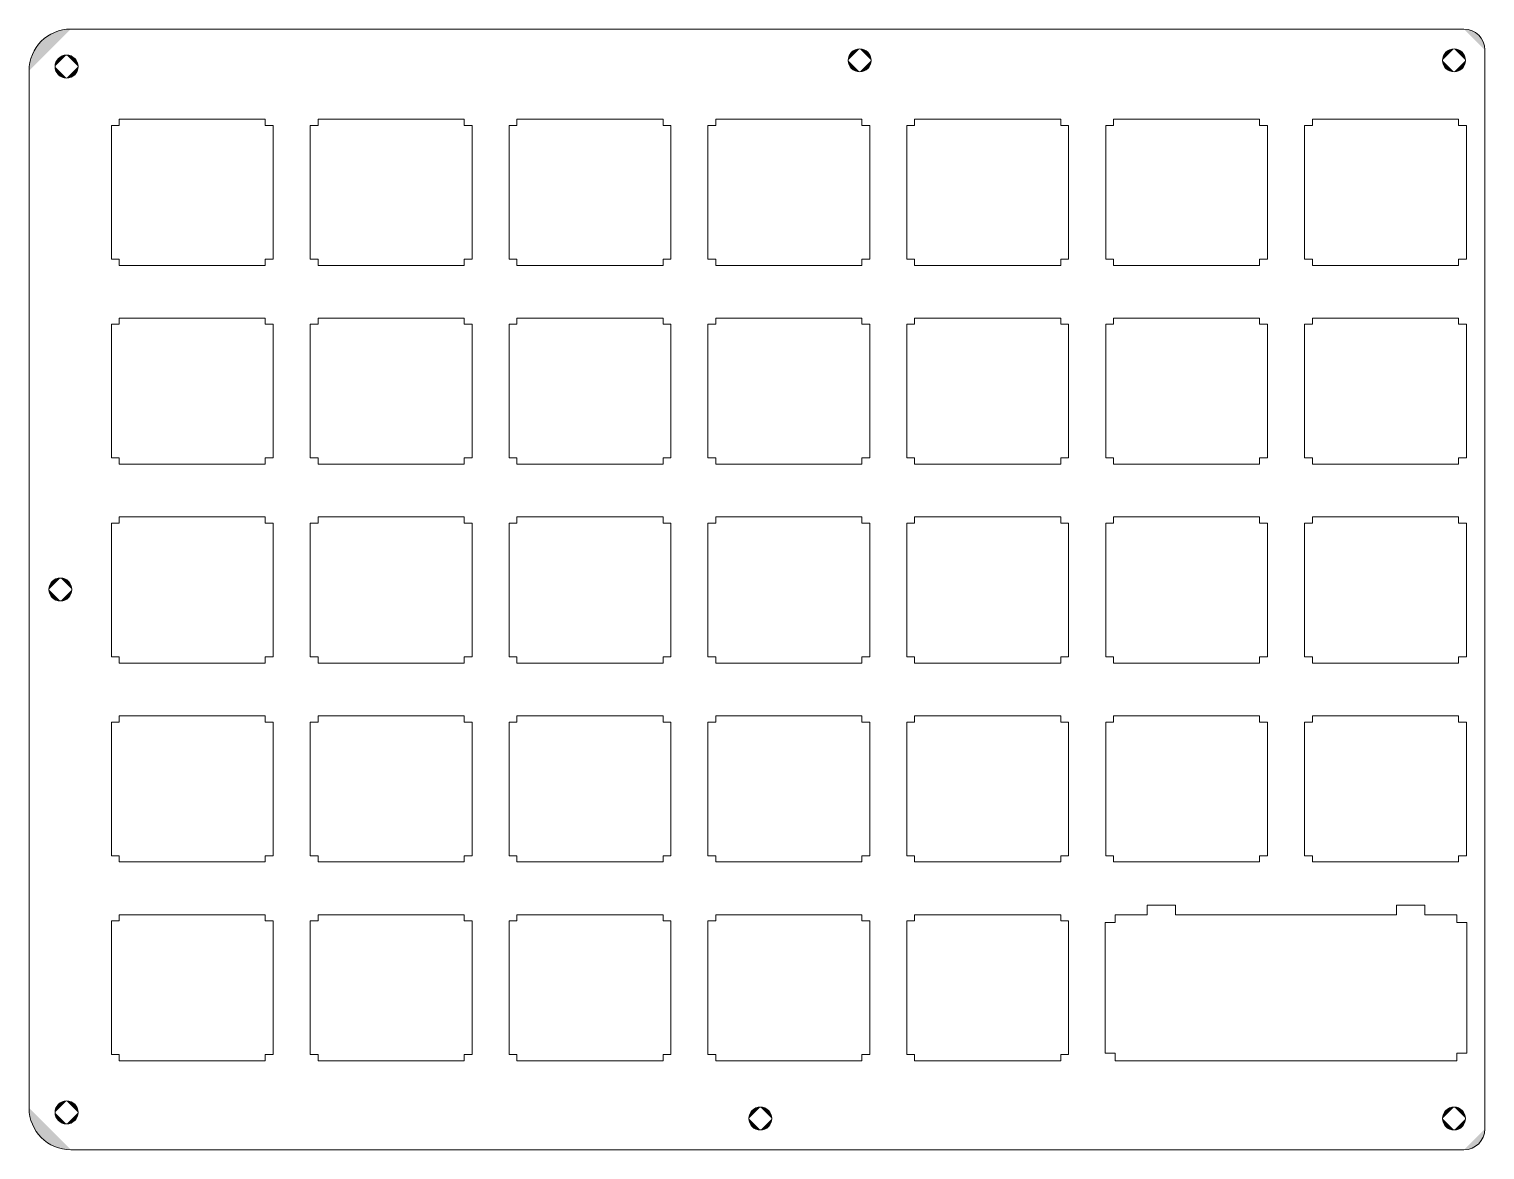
# Model space of a CAD drawing. Header units: millimetres. Extents: x 5 to 145, y 12 to 120.
import ezdxf

# ---------------------------------------------------------------- set-up
doc = ezdxf.new("R2010")
doc.units = ezdxf.units.MM
doc.header["$MEASUREMENT"] = 0
doc.layers.add('Layer 1', color=7, linetype='Continuous')

# ---------------------------------------------------------------- blocks, each defined once
blk = doc.blocks.new('block 4')
at = {"layer": 'Layer 1', "true_color": 0xffffff}
h = blk.add_hatch(color=7, dxfattribs=at)
h.dxf.hatch_style = 2
edge = h.paths.add_edge_path()
edge.add_spline(control_points=[(5.36, 115.64), (5.36, 117.85), (7.15, 119.64), (9.36, 119.64)], knot_values=[0, 0, 0, 0, 0.352778, 0.352778, 0.352778, 0.352778], degree=3, periodic=0)
edge.add_line((9.36, 119.64), (5.36, 115.64))
h = blk.add_hatch(color=7, dxfattribs=at)
h.dxf.hatch_style = 2
edge = h.paths.add_edge_path()
edge.add_spline(control_points=[(142.81, 119.64), (143.92, 119.64), (144.81, 118.74), (144.81, 117.64)], knot_values=[0, 0, 0, 0, 0.352778, 0.352778, 0.352778, 0.352778], degree=3, periodic=0)
edge.add_line((144.81, 117.64), (142.81, 119.64))
h = blk.add_hatch(color=7, dxfattribs=at)
h.dxf.hatch_style = 2
edge = h.paths.add_edge_path()
edge.add_spline(control_points=[(7.85, 116.05), (7.85, 116.66), (8.34, 117.15), (8.95, 117.15)], knot_values=[0, 0, 0, 0, 0.352778, 0.352778, 0.352778, 0.352778], degree=3, periodic=0)
edge.add_line((8.95, 117.15), (7.85, 116.05))
h = blk.add_hatch(color=7, dxfattribs=at)
h.dxf.hatch_style = 2
edge = h.paths.add_edge_path()
edge.add_spline(control_points=[(8.95, 117.15), (9.56, 117.15), (10.05, 116.66), (10.05, 116.05)], knot_values=[0, 0, 0, 0, 0.352778, 0.352778, 0.352778, 0.352778], degree=3, periodic=0)
edge.add_line((10.05, 116.05), (8.95, 117.15))
h = blk.add_hatch(color=7, dxfattribs=at)
h.dxf.hatch_style = 2
edge = h.paths.add_edge_path()
edge.add_spline(control_points=[(83.83, 116.64), (83.83, 117.24), (84.32, 117.74), (84.93, 117.74)], knot_values=[0, 0, 0, 0, 0.352778, 0.352778, 0.352778, 0.352778], degree=3, periodic=0)
edge.add_line((84.93, 117.74), (83.83, 116.64))
h = blk.add_hatch(color=7, dxfattribs=at)
h.dxf.hatch_style = 2
edge = h.paths.add_edge_path()
edge.add_spline(control_points=[(84.93, 117.74), (85.54, 117.74), (86.03, 117.24), (86.03, 116.64)], knot_values=[0, 0, 0, 0, 0.352778, 0.352778, 0.352778, 0.352778], degree=3, periodic=0)
edge.add_line((86.03, 116.64), (84.93, 117.74))
h = blk.add_hatch(color=7, dxfattribs=at)
h.dxf.hatch_style = 2
edge = h.paths.add_edge_path()
edge.add_spline(control_points=[(140.76, 116.64), (140.76, 117.24), (141.26, 117.74), (141.86, 117.74)], knot_values=[0, 0, 0, 0, 0.352778, 0.352778, 0.352778, 0.352778], degree=3, periodic=0)
edge.add_line((141.86, 117.74), (140.76, 116.64))
h = blk.add_hatch(color=7, dxfattribs=at)
h.dxf.hatch_style = 2
edge = h.paths.add_edge_path()
edge.add_spline(control_points=[(141.86, 117.74), (142.47, 117.74), (142.96, 117.24), (142.96, 116.64)], knot_values=[0, 0, 0, 0, 0.352778, 0.352778, 0.352778, 0.352778], degree=3, periodic=0)
edge.add_line((142.96, 116.64), (141.86, 117.74))
h = blk.add_hatch(color=7, dxfattribs=at)
h.dxf.hatch_style = 2
edge = h.paths.add_edge_path()
edge.add_spline(control_points=[(8.95, 114.95), (8.34, 114.95), (7.85, 115.44), (7.85, 116.05)], knot_values=[0, 0, 0, 0, 0.352778, 0.352778, 0.352778, 0.352778], degree=3, periodic=0)
edge.add_line((7.85, 116.05), (8.95, 114.95))
h = blk.add_hatch(color=7, dxfattribs=at)
h.dxf.hatch_style = 2
edge = h.paths.add_edge_path()
edge.add_spline(control_points=[(10.05, 116.05), (10.05, 115.44), (9.56, 114.95), (8.95, 114.95)], knot_values=[0, 0, 0, 0, 0.352778, 0.352778, 0.352778, 0.352778], degree=3, periodic=0)
edge.add_line((8.95, 114.95), (10.05, 116.05))
h = blk.add_hatch(color=7, dxfattribs=at)
h.dxf.hatch_style = 2
edge = h.paths.add_edge_path()
edge.add_spline(control_points=[(84.93, 115.54), (84.32, 115.54), (83.83, 116.03), (83.83, 116.64)], knot_values=[0, 0, 0, 0, 0.352778, 0.352778, 0.352778, 0.352778], degree=3, periodic=0)
edge.add_line((83.83, 116.64), (84.93, 115.54))
h = blk.add_hatch(color=7, dxfattribs=at)
h.dxf.hatch_style = 2
edge = h.paths.add_edge_path()
edge.add_spline(control_points=[(86.03, 116.64), (86.03, 116.03), (85.54, 115.54), (84.93, 115.54)], knot_values=[0, 0, 0, 0, 0.352778, 0.352778, 0.352778, 0.352778], degree=3, periodic=0)
edge.add_line((84.93, 115.54), (86.03, 116.64))
h = blk.add_hatch(color=7, dxfattribs=at)
h.dxf.hatch_style = 2
edge = h.paths.add_edge_path()
edge.add_spline(control_points=[(141.86, 115.54), (141.26, 115.54), (140.76, 116.03), (140.76, 116.64)], knot_values=[0, 0, 0, 0, 0.352778, 0.352778, 0.352778, 0.352778], degree=3, periodic=0)
edge.add_line((140.76, 116.64), (141.86, 115.54))
h = blk.add_hatch(color=7, dxfattribs=at)
h.dxf.hatch_style = 2
edge = h.paths.add_edge_path()
edge.add_spline(control_points=[(142.96, 116.64), (142.96, 116.03), (142.47, 115.54), (141.86, 115.54)], knot_values=[0, 0, 0, 0, 0.352778, 0.352778, 0.352778, 0.352778], degree=3, periodic=0)
edge.add_line((141.86, 115.54), (142.96, 116.64))
h = blk.add_hatch(color=7, dxfattribs=at)
h.dxf.hatch_style = 2
edge = h.paths.add_edge_path()
edge.add_spline(control_points=[(7.26, 65.96), (7.26, 66.57), (7.76, 67.06), (8.36, 67.06)], knot_values=[0, 0, 0, 0, 0.352778, 0.352778, 0.352778, 0.352778], degree=3, periodic=0)
edge.add_line((8.36, 67.06), (7.26, 65.96))
h = blk.add_hatch(color=7, dxfattribs=at)
h.dxf.hatch_style = 2
edge = h.paths.add_edge_path()
edge.add_spline(control_points=[(8.36, 67.06), (8.97, 67.06), (9.46, 66.57), (9.46, 65.96)], knot_values=[0, 0, 0, 0, 0.352778, 0.352778, 0.352778, 0.352778], degree=3, periodic=0)
edge.add_line((9.46, 65.96), (8.36, 67.06))
h = blk.add_hatch(color=7, dxfattribs=at)
h.dxf.hatch_style = 2
edge = h.paths.add_edge_path()
edge.add_spline(control_points=[(8.36, 64.86), (7.76, 64.86), (7.26, 65.35), (7.26, 65.96)], knot_values=[0, 0, 0, 0, 0.352778, 0.352778, 0.352778, 0.352778], degree=3, periodic=0)
edge.add_line((7.26, 65.96), (8.36, 64.86))
h = blk.add_hatch(color=7, dxfattribs=at)
h.dxf.hatch_style = 2
edge = h.paths.add_edge_path()
edge.add_spline(control_points=[(9.46, 65.96), (9.46, 65.35), (8.97, 64.86), (8.36, 64.86)], knot_values=[0, 0, 0, 0, 0.352778, 0.352778, 0.352778, 0.352778], degree=3, periodic=0)
edge.add_line((8.36, 64.86), (9.46, 65.96))
h = blk.add_hatch(color=7, dxfattribs=at)
h.dxf.hatch_style = 2
edge = h.paths.add_edge_path()
edge.add_spline(control_points=[(7.85, 15.87), (7.85, 16.48), (8.34, 16.97), (8.95, 16.97)], knot_values=[0, 0, 0, 0, 0.352778, 0.352778, 0.352778, 0.352778], degree=3, periodic=0)
edge.add_line((8.95, 16.97), (7.85, 15.87))
h = blk.add_hatch(color=7, dxfattribs=at)
h.dxf.hatch_style = 2
edge = h.paths.add_edge_path()
edge.add_spline(control_points=[(8.95, 16.97), (9.56, 16.97), (10.05, 16.48), (10.05, 15.87)], knot_values=[0, 0, 0, 0, 0.352778, 0.352778, 0.352778, 0.352778], degree=3, periodic=0)
edge.add_line((10.05, 15.87), (8.95, 16.97))
h = blk.add_hatch(color=7, dxfattribs=at)
h.dxf.hatch_style = 2
edge = h.paths.add_edge_path()
edge.add_spline(control_points=[(9.36, 12.29), (7.15, 12.29), (5.36, 14.08), (5.36, 16.29)], knot_values=[0, 0, 0, 0, 0.352778, 0.352778, 0.352778, 0.352778], degree=3, periodic=0)
edge.add_line((5.36, 16.29), (9.36, 12.29))
h = blk.add_hatch(color=7, dxfattribs=at)
h.dxf.hatch_style = 2
edge = h.paths.add_edge_path()
edge.add_spline(control_points=[(8.95, 14.77), (8.34, 14.77), (7.85, 15.26), (7.85, 15.87)], knot_values=[0, 0, 0, 0, 0.352778, 0.352778, 0.352778, 0.352778], degree=3, periodic=0)
edge.add_line((7.85, 15.87), (8.95, 14.77))
h = blk.add_hatch(color=7, dxfattribs=at)
h.dxf.hatch_style = 2
edge = h.paths.add_edge_path()
edge.add_spline(control_points=[(10.05, 15.87), (10.05, 15.26), (9.56, 14.77), (8.95, 14.77)], knot_values=[0, 0, 0, 0, 0.352778, 0.352778, 0.352778, 0.352778], degree=3, periodic=0)
edge.add_line((8.95, 14.77), (10.05, 15.87))
h = blk.add_hatch(color=7, dxfattribs=at)
h.dxf.hatch_style = 2
edge = h.paths.add_edge_path()
edge.add_spline(control_points=[(74.31, 15.29), (74.31, 15.89), (74.8, 16.39), (75.41, 16.39)], knot_values=[0, 0, 0, 0, 0.352778, 0.352778, 0.352778, 0.352778], degree=3, periodic=0)
edge.add_line((75.41, 16.39), (74.31, 15.29))
h = blk.add_hatch(color=7, dxfattribs=at)
h.dxf.hatch_style = 2
edge = h.paths.add_edge_path()
edge.add_spline(control_points=[(75.41, 16.39), (76.01, 16.39), (76.51, 15.89), (76.51, 15.29)], knot_values=[0, 0, 0, 0, 0.352778, 0.352778, 0.352778, 0.352778], degree=3, periodic=0)
edge.add_line((76.51, 15.29), (75.41, 16.39))
h = blk.add_hatch(color=7, dxfattribs=at)
h.dxf.hatch_style = 2
edge = h.paths.add_edge_path()
edge.add_spline(control_points=[(140.76, 15.29), (140.76, 15.89), (141.26, 16.39), (141.86, 16.39)], knot_values=[0, 0, 0, 0, 0.352778, 0.352778, 0.352778, 0.352778], degree=3, periodic=0)
edge.add_line((141.86, 16.39), (140.76, 15.29))
h = blk.add_hatch(color=7, dxfattribs=at)
h.dxf.hatch_style = 2
edge = h.paths.add_edge_path()
edge.add_spline(control_points=[(141.86, 16.39), (142.47, 16.39), (142.96, 15.89), (142.96, 15.29)], knot_values=[0, 0, 0, 0, 0.352778, 0.352778, 0.352778, 0.352778], degree=3, periodic=0)
edge.add_line((142.96, 15.29), (141.86, 16.39))
h = blk.add_hatch(color=7, dxfattribs=at)
h.dxf.hatch_style = 2
edge = h.paths.add_edge_path()
edge.add_spline(control_points=[(75.41, 14.19), (74.8, 14.19), (74.31, 14.68), (74.31, 15.29)], knot_values=[0, 0, 0, 0, 0.352778, 0.352778, 0.352778, 0.352778], degree=3, periodic=0)
edge.add_line((74.31, 15.29), (75.41, 14.19))
h = blk.add_hatch(color=7, dxfattribs=at)
h.dxf.hatch_style = 2
edge = h.paths.add_edge_path()
edge.add_spline(control_points=[(76.51, 15.29), (76.51, 14.68), (76.01, 14.19), (75.41, 14.19)], knot_values=[0, 0, 0, 0, 0.352778, 0.352778, 0.352778, 0.352778], degree=3, periodic=0)
edge.add_line((75.41, 14.19), (76.51, 15.29))
h = blk.add_hatch(color=7, dxfattribs=at)
h.dxf.hatch_style = 2
edge = h.paths.add_edge_path()
edge.add_spline(control_points=[(141.86, 14.19), (141.26, 14.19), (140.76, 14.68), (140.76, 15.29)], knot_values=[0, 0, 0, 0, 0.352778, 0.352778, 0.352778, 0.352778], degree=3, periodic=0)
edge.add_line((140.76, 15.29), (141.86, 14.19))
h = blk.add_hatch(color=7, dxfattribs=at)
h.dxf.hatch_style = 2
edge = h.paths.add_edge_path()
edge.add_spline(control_points=[(142.96, 15.29), (142.96, 14.68), (142.47, 14.19), (141.86, 14.19)], knot_values=[0, 0, 0, 0, 0.352778, 0.352778, 0.352778, 0.352778], degree=3, periodic=0)
edge.add_line((141.86, 14.19), (142.96, 15.29))
h = blk.add_hatch(color=7, dxfattribs=at)
h.dxf.hatch_style = 2
edge = h.paths.add_edge_path()
edge.add_spline(control_points=[(144.81, 14.29), (144.81, 13.18), (143.92, 12.29), (142.81, 12.29)], knot_values=[0, 0, 0, 0, 0.352778, 0.352778, 0.352778, 0.352778], degree=3, periodic=0)
edge.add_line((142.81, 12.29), (144.81, 14.29))
at = {"layer": 'Layer 1', "color": 7, "lineweight": 20, "true_color": 0xffffff}
for points in [[(9.36, 119.64), (142.81, 119.64)], [(144.81, 117.64), (144.81, 14.29)], [(5.36, 16.29), (5.36, 115.64)], [(13.24, 110.41), (13.99, 110.41)], [(13.24, 110.41), (13.24, 97.61)], [(13.99, 111.01), (27.99, 111.01)], [(13.99, 110.41), (13.99, 111.01)], [(27.99, 111.01), (27.99, 110.41)], [(27.99, 110.41), (28.74, 110.41)], [(28.74, 110.41), (28.74, 97.61)], [(32.29, 110.41), (32.29, 97.61)], [(32.29, 110.41), (33.04, 110.41)], [(33.04, 111.01), (47.04, 111.01)], [(33.04, 110.41), (33.04, 111.01)], [(47.04, 111.01), (47.04, 110.41)], [(47.04, 110.41), (47.79, 110.41)], [(47.79, 110.41), (47.79, 97.61)], [(51.34, 110.41), (52.09, 110.41)], [(51.34, 110.41), (51.34, 97.61)], [(52.09, 110.41), (52.09, 111.01)], [(52.09, 111.01), (66.09, 111.01)], [(66.09, 111.01), (66.09, 110.41)], [(66.09, 110.41), (66.84, 110.41)], [(66.84, 110.41), (66.84, 97.61)], [(70.39, 110.41), (71.14, 110.41)], [(70.39, 110.41), (70.39, 97.61)], [(71.14, 111.01), (85.14, 111.01)], [(71.14, 110.41), (71.14, 111.01)], [(85.14, 111.01), (85.14, 110.41)], [(85.14, 110.41), (85.89, 110.41)], [(85.89, 110.41), (85.89, 97.61)], [(89.44, 110.41), (89.44, 97.61)], [(89.44, 110.41), (90.19, 110.41)], [(90.19, 110.41), (90.19, 111.01)], [(90.19, 111.01), (104.19, 111.01)], [(104.19, 111.01), (104.19, 110.41)], [(104.19, 110.41), (104.94, 110.41)], [(104.94, 110.41), (104.94, 97.61)], [(108.49, 110.41), (108.49, 97.61)], [(108.49, 110.41), (109.24, 110.41)], [(109.24, 111.01), (123.24, 111.01)], [(109.24, 110.41), (109.24, 111.01)], [(123.24, 111.01), (123.24, 110.41)], [(123.24, 110.41), (123.99, 110.41)], [(123.99, 110.41), (123.99, 97.61)], [(127.54, 110.41), (128.29, 110.41)], [(127.54, 110.41), (127.54, 97.61)], [(128.29, 111.01), (142.29, 111.01)], [(128.29, 110.41), (128.29, 111.01)], [(142.29, 111.01), (142.29, 110.41)], [(142.29, 110.41), (143.04, 110.41)], [(143.04, 110.41), (143.04, 97.61)], [(13.99, 97.61), (13.24, 97.61)], [(13.99, 97.01), (13.99, 97.61)], [(13.99, 97.01), (27.99, 97.01)], [(27.99, 97.61), (27.99, 97.01)], [(28.74, 97.61), (27.99, 97.61)], [(33.04, 97.61), (32.29, 97.61)], [(33.04, 97.01), (33.04, 97.61)], [(33.04, 97.01), (47.04, 97.01)], [(47.79, 97.61), (47.04, 97.61)], [(47.04, 97.61), (47.04, 97.01)], [(52.09, 97.61), (51.34, 97.61)], [(52.09, 97.01), (52.09, 97.61)], [(52.09, 97.01), (66.09, 97.01)], [(66.09, 97.61), (66.09, 97.01)], [(66.84, 97.61), (66.09, 97.61)], [(71.14, 97.61), (70.39, 97.61)], [(71.14, 97.01), (71.14, 97.61)], [(71.14, 97.01), (85.14, 97.01)], [(85.89, 97.61), (85.14, 97.61)], [(85.14, 97.61), (85.14, 97.01)], [(90.19, 97.61), (89.44, 97.61)], [(90.19, 97.01), (90.19, 97.61)], [(90.19, 97.01), (104.19, 97.01)], [(104.94, 97.61), (104.19, 97.61)], [(104.19, 97.61), (104.19, 97.01)], [(109.24, 97.61), (108.49, 97.61)], [(109.24, 97.01), (109.24, 97.61)], [(109.24, 97.01), (123.24, 97.01)], [(123.24, 97.61), (123.24, 97.01)], [(123.99, 97.61), (123.24, 97.61)], [(128.29, 97.61), (127.54, 97.61)], [(128.29, 97.01), (128.29, 97.61)], [(128.29, 97.01), (142.29, 97.01)], [(143.04, 97.61), (142.29, 97.61)], [(142.29, 97.61), (142.29, 97.01)], [(13.24, 91.36), (13.99, 91.36)], [(13.24, 91.36), (13.24, 78.56)], [(13.99, 91.36), (13.99, 91.96)], [(13.99, 91.96), (27.99, 91.96)], [(27.99, 91.96), (27.99, 91.36)], [(27.99, 91.36), (28.74, 91.36)], [(28.74, 91.36), (28.74, 78.56)], [(32.29, 91.36), (33.04, 91.36)], [(32.29, 91.36), (32.29, 78.56)], [(33.04, 91.96), (47.04, 91.96)], [(33.04, 91.36), (33.04, 91.96)], [(47.04, 91.96), (47.04, 91.36)], [(47.04, 91.36), (47.79, 91.36)], [(47.79, 91.36), (47.79, 78.56)], [(51.34, 91.36), (51.34, 78.56)], [(51.34, 91.36), (52.09, 91.36)], [(52.09, 91.36), (52.09, 91.96)], [(52.09, 91.96), (66.09, 91.96)], [(66.09, 91.96), (66.09, 91.36)], [(66.09, 91.36), (66.84, 91.36)], [(66.84, 91.36), (66.84, 78.56)], [(70.39, 91.36), (70.39, 78.56)], [(70.39, 91.36), (71.14, 91.36)], [(71.14, 91.36), (71.14, 91.96)], [(71.14, 91.96), (85.14, 91.96)], [(85.14, 91.96), (85.14, 91.36)], [(85.14, 91.36), (85.89, 91.36)], [(85.89, 91.36), (85.89, 78.56)], [(89.44, 91.36), (90.19, 91.36)], [(89.44, 91.36), (89.44, 78.56)], [(90.19, 91.36), (90.19, 91.96)], [(90.19, 91.96), (104.19, 91.96)], [(104.19, 91.96), (104.19, 91.36)], [(104.19, 91.36), (104.94, 91.36)], [(104.94, 91.36), (104.94, 78.56)], [(108.49, 91.36), (109.24, 91.36)], [(108.49, 91.36), (108.49, 78.56)], [(109.24, 91.36), (109.24, 91.96)], [(109.24, 91.96), (123.24, 91.96)], [(123.24, 91.96), (123.24, 91.36)], [(123.24, 91.36), (123.99, 91.36)], [(123.99, 91.36), (123.99, 78.56)], [(127.54, 91.36), (127.54, 78.56)], [(127.54, 91.36), (128.29, 91.36)], [(128.29, 91.96), (142.29, 91.96)], [(128.29, 91.36), (128.29, 91.96)], [(142.29, 91.96), (142.29, 91.36)], [(142.29, 91.36), (143.04, 91.36)], [(143.04, 91.36), (143.04, 78.56)], [(13.99, 78.56), (13.24, 78.56)], [(13.99, 77.96), (13.99, 78.56)], [(27.99, 78.56), (27.99, 77.96)], [(28.74, 78.56), (27.99, 78.56)], [(33.04, 78.56), (32.29, 78.56)], [(33.04, 77.96), (33.04, 78.56)], [(47.04, 78.56), (47.04, 77.96)], [(47.79, 78.56), (47.04, 78.56)], [(52.09, 78.56), (51.34, 78.56)], [(52.09, 77.96), (52.09, 78.56)], [(66.09, 78.56), (66.09, 77.96)], [(66.84, 78.56), (66.09, 78.56)], [(71.14, 78.56), (70.39, 78.56)], [(71.14, 77.96), (71.14, 78.56)], [(85.14, 78.56), (85.14, 77.96)], [(85.89, 78.56), (85.14, 78.56)], [(90.19, 78.56), (89.44, 78.56)], [(90.19, 77.96), (90.19, 78.56)], [(104.19, 78.56), (104.19, 77.96)], [(104.94, 78.56), (104.19, 78.56)], [(109.24, 78.56), (108.49, 78.56)], [(109.24, 77.96), (109.24, 78.56)], [(123.99, 78.56), (123.24, 78.56)], [(123.24, 78.56), (123.24, 77.96)], [(128.29, 78.56), (127.54, 78.56)], [(128.29, 77.96), (128.29, 78.56)], [(143.04, 78.56), (142.29, 78.56)], [(142.29, 78.56), (142.29, 77.96)], [(13.99, 77.96), (27.99, 77.96)], [(33.04, 77.96), (47.04, 77.96)], [(52.09, 77.96), (66.09, 77.96)], [(71.14, 77.96), (85.14, 77.96)], [(90.19, 77.96), (104.19, 77.96)], [(109.24, 77.96), (123.24, 77.96)], [(128.29, 77.96), (142.29, 77.96)], [(13.99, 72.31), (13.99, 72.91)], [(13.99, 72.91), (27.99, 72.91)], [(27.99, 72.91), (27.99, 72.31)], [(33.04, 72.91), (47.04, 72.91)], [(33.04, 72.31), (33.04, 72.91)], [(47.04, 72.91), (47.04, 72.31)], [(52.09, 72.31), (52.09, 72.91)], [(52.09, 72.91), (66.09, 72.91)], [(66.09, 72.91), (66.09, 72.31)], [(71.14, 72.31), (71.14, 72.91)], [(71.14, 72.91), (85.14, 72.91)], [(85.14, 72.91), (85.14, 72.31)], [(90.19, 72.31), (90.19, 72.91)], [(90.19, 72.91), (104.19, 72.91)], [(104.19, 72.91), (104.19, 72.31)], [(109.24, 72.31), (109.24, 72.91)], [(109.24, 72.91), (123.24, 72.91)], [(123.24, 72.91), (123.24, 72.31)], [(128.29, 72.31), (128.29, 72.91)], [(128.29, 72.91), (142.29, 72.91)], [(142.29, 72.91), (142.29, 72.31)], [(13.24, 72.31), (13.99, 72.31)], [(13.24, 72.31), (13.24, 59.51)], [(27.99, 72.31), (28.74, 72.31)], [(28.74, 72.31), (28.74, 59.51)], [(32.29, 72.31), (33.04, 72.31)], [(32.29, 72.31), (32.29, 59.51)], [(47.04, 72.31), (47.79, 72.31)], [(47.79, 72.31), (47.79, 59.51)], [(51.34, 72.31), (51.34, 59.51)], [(51.34, 72.31), (52.09, 72.31)], [(66.09, 72.31), (66.84, 72.31)], [(66.84, 72.31), (66.84, 59.51)], [(70.39, 72.31), (71.14, 72.31)], [(70.39, 72.31), (70.39, 59.51)], [(85.14, 72.31), (85.89, 72.31)], [(85.89, 72.31), (85.89, 59.51)], [(89.44, 72.31), (89.44, 59.51)], [(89.44, 72.31), (90.19, 72.31)], [(104.19, 72.31), (104.94, 72.31)], [(104.94, 72.31), (104.94, 59.51)], [(108.49, 72.31), (109.24, 72.31)], [(108.49, 72.31), (108.49, 59.51)], [(123.24, 72.31), (123.99, 72.31)], [(123.99, 72.31), (123.99, 59.51)], [(127.54, 72.31), (128.29, 72.31)], [(127.54, 72.31), (127.54, 59.51)], [(142.29, 72.31), (143.04, 72.31)], [(143.04, 72.31), (143.04, 59.51)], [(13.99, 59.51), (13.24, 59.51)], [(13.99, 58.91), (13.99, 59.51)], [(13.99, 58.91), (27.99, 58.91)], [(27.99, 59.51), (27.99, 58.91)], [(28.74, 59.51), (27.99, 59.51)], [(33.04, 59.51), (32.29, 59.51)], [(33.04, 58.91), (33.04, 59.51)], [(33.04, 58.91), (47.04, 58.91)], [(47.04, 59.51), (47.04, 58.91)], [(47.79, 59.51), (47.04, 59.51)], [(52.09, 59.51), (51.34, 59.51)], [(52.09, 58.91), (52.09, 59.51)], [(52.09, 58.91), (66.09, 58.91)], [(66.09, 59.51), (66.09, 58.91)], [(66.84, 59.51), (66.09, 59.51)], [(71.14, 59.51), (70.39, 59.51)], [(71.14, 58.91), (71.14, 59.51)], [(71.14, 58.91), (85.14, 58.91)], [(85.89, 59.51), (85.14, 59.51)], [(85.14, 59.51), (85.14, 58.91)], [(90.19, 59.51), (89.44, 59.51)], [(90.19, 58.91), (90.19, 59.51)], [(90.19, 58.91), (104.19, 58.91)], [(104.94, 59.51), (104.19, 59.51)], [(104.19, 59.51), (104.19, 58.91)], [(109.24, 59.51), (108.49, 59.51)], [(109.24, 58.91), (109.24, 59.51)], [(109.24, 58.91), (123.24, 58.91)], [(123.24, 59.51), (123.24, 58.91)], [(123.99, 59.51), (123.24, 59.51)], [(128.29, 59.51), (127.54, 59.51)], [(128.29, 58.91), (128.29, 59.51)], [(128.29, 58.91), (142.29, 58.91)], [(143.04, 59.51), (142.29, 59.51)], [(142.29, 59.51), (142.29, 58.91)], [(13.24, 53.26), (13.99, 53.26)], [(13.24, 53.26), (13.24, 40.46)], [(13.99, 53.26), (13.99, 53.86)], [(13.99, 53.86), (27.99, 53.86)], [(27.99, 53.86), (27.99, 53.26)], [(27.99, 53.26), (28.74, 53.26)], [(28.74, 53.26), (28.74, 40.46)], [(32.29, 53.26), (32.29, 40.46)], [(32.29, 53.26), (33.04, 53.26)], [(33.04, 53.26), (33.04, 53.86)], [(33.04, 53.86), (47.04, 53.86)], [(47.04, 53.86), (47.04, 53.26)], [(47.04, 53.26), (47.79, 53.26)], [(47.79, 53.26), (47.79, 40.46)], [(51.34, 53.26), (51.34, 40.46)], [(51.34, 53.26), (52.09, 53.26)], [(52.09, 53.26), (52.09, 53.86)], [(52.09, 53.86), (66.09, 53.86)], [(66.09, 53.86), (66.09, 53.26)], [(66.09, 53.26), (66.84, 53.26)], [(66.84, 53.26), (66.84, 40.46)], [(70.39, 53.26), (70.39, 40.46)], [(70.39, 53.26), (71.14, 53.26)], [(71.14, 53.86), (85.14, 53.86)], [(71.14, 53.26), (71.14, 53.86)], [(85.14, 53.86), (85.14, 53.26)], [(85.14, 53.26), (85.89, 53.26)], [(85.89, 53.26), (85.89, 40.46)], [(89.44, 53.26), (90.19, 53.26)], [(89.44, 53.26), (89.44, 40.46)], [(90.19, 53.86), (104.19, 53.86)], [(90.19, 53.26), (90.19, 53.86)], [(104.19, 53.86), (104.19, 53.26)], [(104.19, 53.26), (104.94, 53.26)], [(104.94, 53.26), (104.94, 40.46)], [(108.49, 53.26), (109.24, 53.26)], [(108.49, 53.26), (108.49, 40.46)], [(109.24, 53.26), (109.24, 53.86)], [(109.24, 53.86), (123.24, 53.86)], [(123.24, 53.86), (123.24, 53.26)], [(123.24, 53.26), (123.99, 53.26)], [(123.99, 53.26), (123.99, 40.46)], [(127.54, 53.26), (128.29, 53.26)], [(127.54, 53.26), (127.54, 40.46)], [(128.29, 53.26), (128.29, 53.86)], [(128.29, 53.86), (142.29, 53.86)], [(142.29, 53.86), (142.29, 53.26)], [(142.29, 53.26), (143.04, 53.26)], [(143.04, 53.26), (143.04, 40.46)], [(13.99, 40.46), (13.24, 40.46)], [(13.99, 39.86), (13.99, 40.46)], [(28.74, 40.46), (27.99, 40.46)], [(27.99, 40.46), (27.99, 39.86)], [(33.04, 40.46), (32.29, 40.46)], [(33.04, 39.86), (33.04, 40.46)], [(47.79, 40.46), (47.04, 40.46)], [(47.04, 40.46), (47.04, 39.86)], [(52.09, 40.46), (51.34, 40.46)], [(52.09, 39.86), (52.09, 40.46)], [(66.84, 40.46), (66.09, 40.46)], [(66.09, 40.46), (66.09, 39.86)], [(71.14, 40.46), (70.39, 40.46)], [(71.14, 39.86), (71.14, 40.46)], [(85.14, 40.46), (85.14, 39.86)], [(85.89, 40.46), (85.14, 40.46)], [(90.19, 40.46), (89.44, 40.46)], [(90.19, 39.86), (90.19, 40.46)], [(104.94, 40.46), (104.19, 40.46)], [(104.19, 40.46), (104.19, 39.86)], [(109.24, 40.46), (108.49, 40.46)], [(109.24, 39.86), (109.24, 40.46)], [(123.24, 40.46), (123.24, 39.86)], [(123.99, 40.46), (123.24, 40.46)], [(128.29, 40.46), (127.54, 40.46)], [(128.29, 39.86), (128.29, 40.46)], [(143.04, 40.46), (142.29, 40.46)], [(142.29, 40.46), (142.29, 39.86)], [(13.99, 39.86), (27.99, 39.86)], [(33.04, 39.86), (47.04, 39.86)], [(52.09, 39.86), (66.09, 39.86)], [(71.14, 39.86), (85.14, 39.86)], [(90.19, 39.86), (104.19, 39.86)], [(109.24, 39.86), (123.24, 39.86)], [(128.29, 39.86), (142.29, 39.86)], [(13.24, 34.21), (13.99, 34.21)], [(13.24, 34.21), (13.24, 21.41)], [(13.99, 34.21), (13.99, 34.81)], [(13.99, 34.81), (27.99, 34.81)], [(27.99, 34.81), (27.99, 34.21)], [(27.99, 34.21), (28.74, 34.21)], [(28.74, 34.21), (28.74, 21.41)], [(32.29, 34.21), (33.04, 34.21)], [(32.29, 34.21), (32.29, 21.41)], [(33.04, 34.81), (47.04, 34.81)], [(33.04, 34.21), (33.04, 34.81)], [(47.04, 34.81), (47.04, 34.21)], [(47.04, 34.21), (47.79, 34.21)], [(47.79, 34.21), (47.79, 21.41)], [(51.34, 34.21), (52.09, 34.21)], [(51.34, 34.21), (51.34, 21.41)], [(52.09, 34.81), (66.09, 34.81)], [(52.09, 34.21), (52.09, 34.81)], [(66.09, 34.81), (66.09, 34.21)], [(66.09, 34.21), (66.84, 34.21)], [(66.84, 34.21), (66.84, 21.41)], [(70.39, 34.21), (71.14, 34.21)], [(70.39, 34.21), (70.39, 21.41)], [(71.14, 34.21), (71.14, 34.81)], [(71.14, 34.81), (85.14, 34.81)], [(85.14, 34.81), (85.14, 34.21)], [(85.14, 34.21), (85.89, 34.21)], [(85.89, 34.21), (85.89, 21.41)], [(89.44, 34.21), (89.44, 21.41)], [(89.44, 34.21), (90.19, 34.21)], [(90.19, 34.81), (104.19, 34.81)], [(90.19, 34.21), (90.19, 34.81)], [(104.19, 34.81), (104.19, 34.21)], [(104.19, 34.21), (104.94, 34.21)], [(104.94, 34.21), (104.94, 21.41)], [(13.99, 21.41), (13.24, 21.41)], [(13.99, 20.81), (13.99, 21.41)], [(27.99, 21.41), (27.99, 20.81)], [(28.74, 21.41), (27.99, 21.41)], [(33.04, 21.41), (32.29, 21.41)], [(33.04, 20.81), (33.04, 21.41)], [(47.04, 21.41), (47.04, 20.81)], [(47.79, 21.41), (47.04, 21.41)], [(52.09, 21.41), (51.34, 21.41)], [(52.09, 20.81), (52.09, 21.41)], [(66.84, 21.41), (66.09, 21.41)], [(66.09, 21.41), (66.09, 20.81)], [(71.14, 21.41), (70.39, 21.41)], [(71.14, 20.81), (71.14, 21.41)], [(85.14, 21.41), (85.14, 20.81)], [(85.89, 21.41), (85.14, 21.41)], [(90.19, 21.41), (89.44, 21.41)], [(90.19, 20.81), (90.19, 21.41)], [(104.94, 21.41), (104.19, 21.41)], [(104.19, 21.41), (104.19, 20.81)], [(13.99, 20.81), (27.99, 20.81)], [(33.04, 20.81), (47.04, 20.81)], [(52.09, 20.81), (66.09, 20.81)], [(71.14, 20.81), (85.14, 20.81)], [(90.19, 20.81), (104.19, 20.81)], [(142.81, 12.29), (9.36, 12.29)]]:
    blk.add_lwpolyline(points, dxfattribs=at)
for points in [[(5.36, 115.64), (5.36, 117.85), (7.15, 119.64), (9.36, 119.64)], [(142.81, 119.64), (143.92, 119.64), (144.81, 118.74), (144.81, 117.64)], [(7.85, 116.05), (7.85, 116.66), (8.34, 117.15), (8.95, 117.15)], [(8.95, 117.15), (9.56, 117.15), (10.05, 116.66), (10.05, 116.05)], [(83.83, 116.64), (83.83, 117.24), (84.32, 117.74), (84.93, 117.74)], [(84.93, 117.74), (85.54, 117.74), (86.03, 117.24), (86.03, 116.64)], [(140.76, 116.64), (140.76, 117.24), (141.26, 117.74), (141.86, 117.74)], [(141.86, 117.74), (142.47, 117.74), (142.96, 117.24), (142.96, 116.64)], [(8.95, 114.95), (8.34, 114.95), (7.85, 115.44), (7.85, 116.05)], [(10.05, 116.05), (10.05, 115.44), (9.56, 114.95), (8.95, 114.95)], [(84.93, 115.54), (84.32, 115.54), (83.83, 116.03), (83.83, 116.64)], [(86.03, 116.64), (86.03, 116.03), (85.54, 115.54), (84.93, 115.54)], [(141.86, 115.54), (141.26, 115.54), (140.76, 116.03), (140.76, 116.64)], [(142.96, 116.64), (142.96, 116.03), (142.47, 115.54), (141.86, 115.54)], [(7.26, 65.96), (7.26, 66.57), (7.76, 67.06), (8.36, 67.06)], [(8.36, 67.06), (8.97, 67.06), (9.46, 66.57), (9.46, 65.96)], [(8.36, 64.86), (7.76, 64.86), (7.26, 65.35), (7.26, 65.96)], [(9.46, 65.96), (9.46, 65.35), (8.97, 64.86), (8.36, 64.86)], [(7.85, 15.87), (7.85, 16.48), (8.34, 16.97), (8.95, 16.97)], [(8.95, 16.97), (9.56, 16.97), (10.05, 16.48), (10.05, 15.87)], [(9.36, 12.29), (7.15, 12.29), (5.36, 14.08), (5.36, 16.29)], [(8.95, 14.77), (8.34, 14.77), (7.85, 15.26), (7.85, 15.87)], [(10.05, 15.87), (10.05, 15.26), (9.56, 14.77), (8.95, 14.77)], [(74.31, 15.29), (74.31, 15.89), (74.8, 16.39), (75.41, 16.39)], [(75.41, 16.39), (76.01, 16.39), (76.51, 15.89), (76.51, 15.29)], [(140.76, 15.29), (140.76, 15.89), (141.26, 16.39), (141.86, 16.39)], [(141.86, 16.39), (142.47, 16.39), (142.96, 15.89), (142.96, 15.29)], [(75.41, 14.19), (74.8, 14.19), (74.31, 14.68), (74.31, 15.29)], [(76.51, 15.29), (76.51, 14.68), (76.01, 14.19), (75.41, 14.19)], [(141.86, 14.19), (141.26, 14.19), (140.76, 14.68), (140.76, 15.29)], [(142.96, 15.29), (142.96, 14.68), (142.47, 14.19), (141.86, 14.19)], [(144.81, 14.29), (144.81, 13.18), (143.92, 12.29), (142.81, 12.29)]]:
    blk.add_open_spline(points, degree=3, dxfattribs=at)
blk = doc.blocks.new('block 5')
at = {"layer": 'Layer 1', "color": 7, "lineweight": 13, "true_color": 0xffffff}
for points in [[(115.19, 35.74), (112.46, 35.74)], [(112.46, 35.74), (112.46, 34.81)], [(115.19, 34.81), (115.19, 35.74)], [(136.34, 35.74), (136.34, 34.81)], [(139.06, 35.74), (136.34, 35.74)], [(139.06, 34.81), (139.06, 35.74)], [(109.39, 34.06), (108.44, 34.06)], [(108.44, 21.56), (108.44, 34.06)], [(112.46, 34.81), (109.39, 34.81)], [(109.39, 34.81), (109.39, 34.06)], [(136.34, 34.81), (115.19, 34.81)], [(142.14, 34.81), (139.06, 34.81)], [(142.14, 34.06), (142.14, 34.81)], [(143.09, 34.06), (142.14, 34.06)], [(143.09, 21.56), (143.09, 34.06)], [(109.39, 21.56), (108.44, 21.56)], [(109.39, 20.81), (109.39, 21.56)], [(143.09, 21.56), (142.14, 21.56)], [(142.14, 21.56), (142.14, 20.81)], [(142.14, 20.81), (109.39, 20.81)]]:
    blk.add_lwpolyline(points, dxfattribs=at)

msp = doc.modelspace()

# ---------------------------------------------------------------- block references
at = {"layer": 'Layer 1'}
for name in ['block 4', 'block 5']:
    msp.add_blockref(name, (0, 0), dxfattribs=at)

doc.saveas('drawing.dxf')
